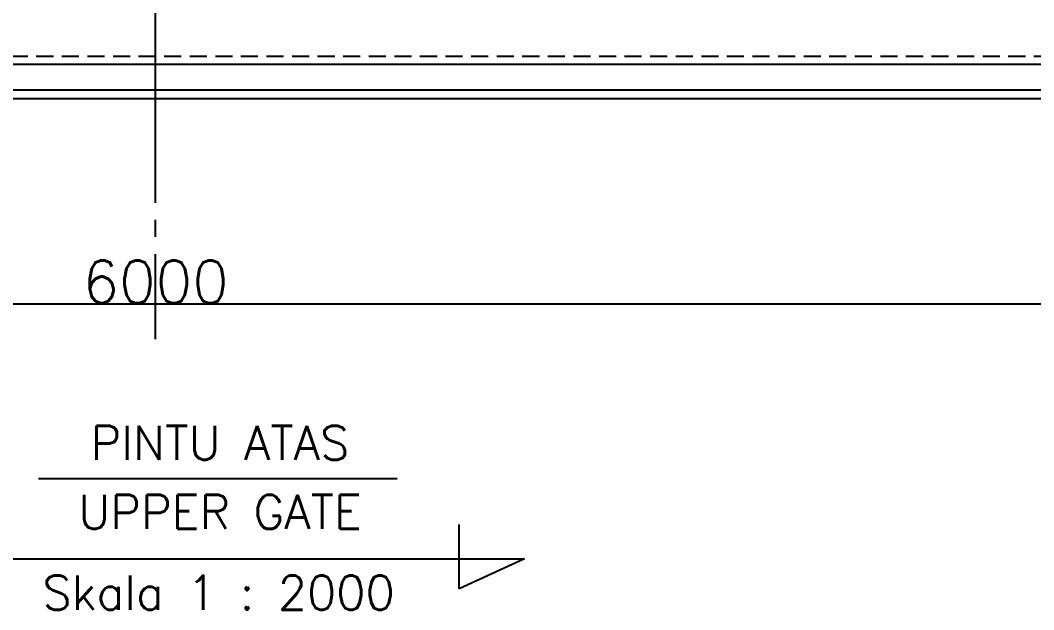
# Model space of a CAD drawing. Header units: metres. Extents: x 444 to 3227, y -3167 to -392.
# Drawn here: x 715.5 to 774.9, y -2228 to -2193.4 of the extents above; entities that cross this region are included whole.
import ezdxf
from ezdxf.enums import TextEntityAlignment as Align

# ---------------------------------------------------------------- set-up
doc = ezdxf.new("R2010")
doc.units = ezdxf.units.M
doc.linetypes.add('CENTERX2', pattern=[4, 2.5, -0.5, 0.5, -0.5])
doc.linetypes.add('DASHEDX2', pattern=[1.5, 1, -0.5])
doc.layers.get('DEFPOINTS').update_dxf_attribs({"linetype": 'CONTINUOUS'})
for name, color, linetype in [('BANGUNAN', 7, 'CONTINUOUS'), ('DIMENSI', 7, 'CONTINUOUS'), ('TEX', 7, 'CONTINUOUS')]:
    doc.layers.add(name, color=color, linetype=linetype)
doc.styles.get("Standard").update_dxf_attribs({"font": 'Simplex.shx', "height": 2.5})
doc.dimstyles.new('Skala 200', dxfattribs={"dimtxt": 0.2, "dimasz": 1.5, "dimexe": 0.3, "dimexo": 0.1, "dimgap": 0.05, "dimtad": 3, "dimtih": 1, "dimtoh": 1, "dimdec": 0, "dimlfac": 2, "dimzin": 0, "dimdsep": 46, "dimtxsty": 'Standard', "dimcen": -0.2, "dimclrd": 8, "dimclre": 8, "dimclrt": 10, "dimadec": 0, "dimazin": 0, "dimtfac": 1, "dimtdec": 0, "dimtofl": 0, "dimtmove": 0, "dimatfit": 3, "dimfxl": 1, "dimtolj": 1, "dimtzin": 0, "dimarcsym": 0})

# ---------------------------------------------------------------- blocks, each defined once
blk = doc.blocks.new('*D152')
at = {"layer": 'DEFPOINTS', "color": 0}
for p in [(573.428, -2199.502), (873.428, -2199.502), (873.428, -2210.031)]:
    blk.add_point(p, dxfattribs=at)
at = {"layer": 'DIMENSI', "color": 8, "lineweight": -2}
for p, q in [((573.428, -2199.602), (573.428, -2210.331)), ((873.428, -2199.602), (873.428, -2210.331)), ((574.928, -2210.031), (871.928, -2210.031))]:
    blk.add_line(p, q, dxfattribs=at)
at = {"layer": 'DIMENSI', "color": 8}
for points in [[(574.928, -2209.781), (574.928, -2210.281), (573.428, -2210.031)], [(871.928, -2209.781), (871.928, -2210.281), (873.428, -2210.031)]]:
    blk.add_solid(points, dxfattribs=at)
at = {"layer": 'DIMENSI', "color": 10, "insert": (723.428, -2208.731), "char_height": 2.5, "attachment_point": 5}
blk.add_mtext('\\A1;6000', dxfattribs=at)

msp = doc.modelspace()

# ---------------------------------------------------------------- linework, layer by layer
at = {"layer": 'BANGUNAN', "color": 1, "linetype": 'CENTERX2', "ltscale": 2}
for p, q in [((723.42763, -2212.10729), (723.42763, -2087.31507)), ((723.42763, -2203.97736), (723.42763, -2095.81283))]:
    msp.add_line(p, q, dxfattribs=at)
at = {"layer": 'BANGUNAN', "color": 2, "linetype": 'DASHEDX2'}
msp.add_line((602.42763, -2195.50236), (873.17763, -2195.50236), dxfattribs=at)
at = {"layer": 'BANGUNAN', "color": 2}
for p, q in [((873.42763, -2196.00236), (570.42763, -2196.00236)), ((872.92763, -2197.50236), (570.42763, -2197.50236)), ((873.42763, -2198.00236), (570.42763, -2198.00236))]:
    msp.add_line(p, q, dxfattribs=at)
at = {"layer": 'DIMENSI', "color": 2}
for p, q in [((723.42763, -2200.45236), (723.42763, -2194.08754)), ((741.23184, -2226.73642), (741.23184, -2222.96913)), ((701.09205, -2224.96824), (745.05069, -2224.96824)), ((745.05069, -2224.96824), (741.23184, -2226.73642))]:
    msp.add_line(p, q, dxfattribs=at)
at = {"layer": 'TEX', "color": 3}
msp.add_line((716.54909, -2220.27443), (737.59909, -2220.27443), dxfattribs=at)

# ---------------------------------------------------------------- texts
for s, p in [('PINTU ATAS', (727.19909, -2219.17443)), ('UPPER GATE', (727.19909, -2223.22443)), ('Skala 1 : 2000', (727.1193, -2227.95837))]:
    msp.add_text(s, height=2, dxfattribs=at).set_placement(p, align=Align.CENTER)

# ---------------------------------------------------------------- dimensions: what is measured, and where the dimension line sits
at = {"layer": 'DIMENSI', "color": 2}
dim = msp.add_linear_dim(base=(873.42763, -2210.03077), p1=(573.42763, -2199.50236), p2=(873.42763, -2199.50236), text='6000', dimstyle='Skala 200', dxfattribs=at)
dim.commit()
dim.dimension.update_dxf_attribs({"geometry": '*D152', "text_midpoint": (723.42763, -2210.03077), "dimtype": 160})

doc.saveas('drawing.dxf')
